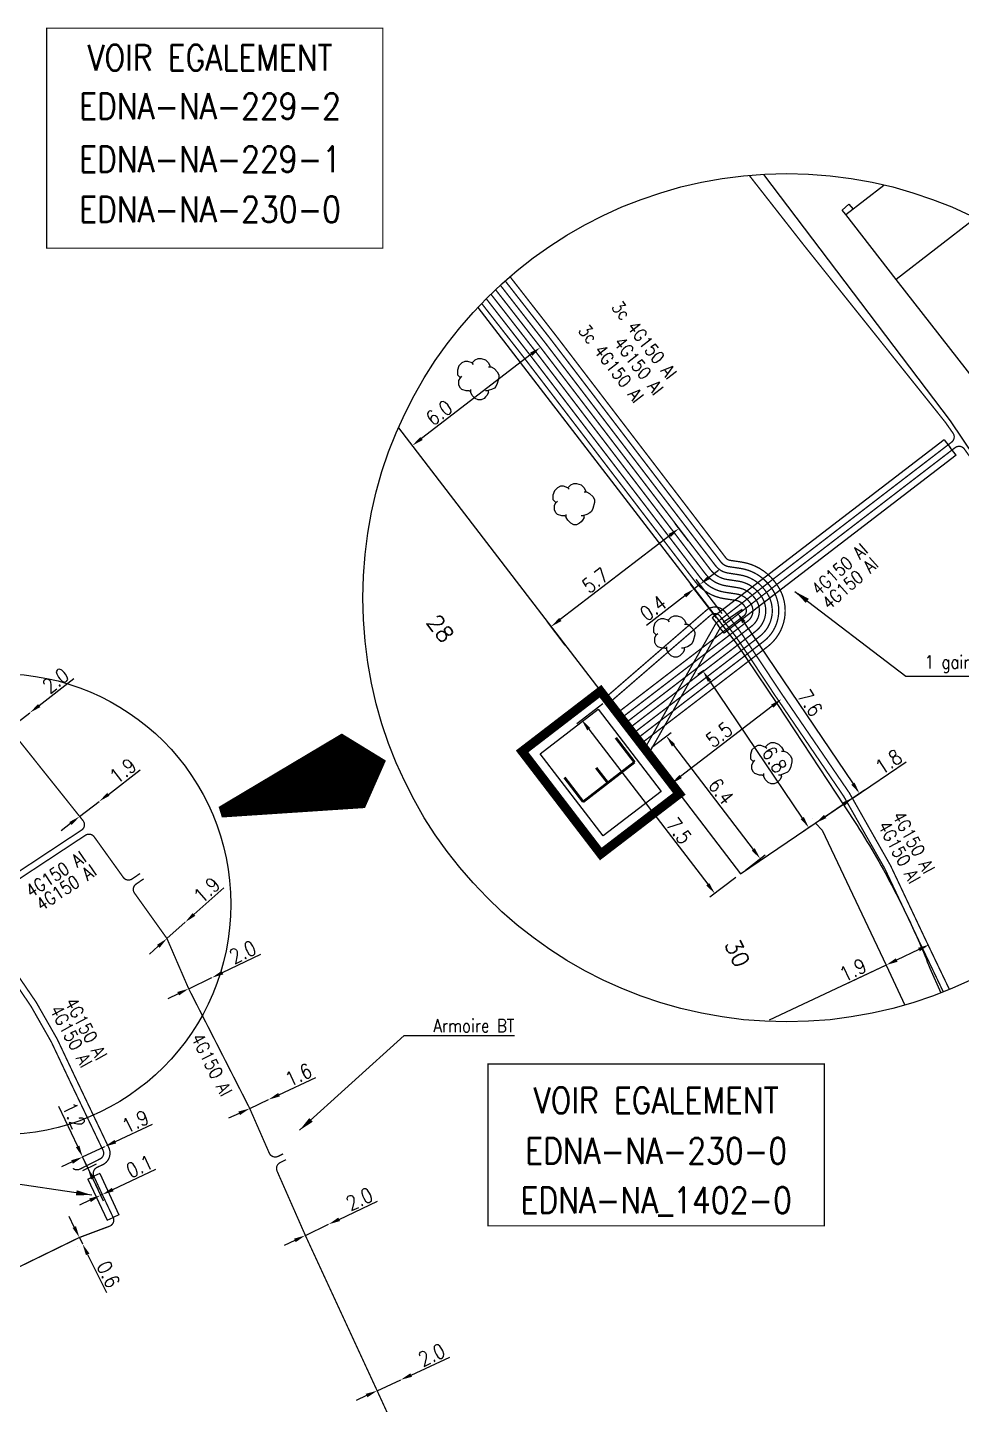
# Model space of a CAD drawing. Header units: millimetres. Extents: x 184994 to 186004, y 128000 to 129009.
# Drawn here: x 185757.9 to 185830.1, y 128345.1 to 128451.5 of the extents above; entities that cross this region are included whole.
import ezdxf
from ezdxf.enums import TextEntityAlignment as Align

# ---------------------------------------------------------------- set-up
doc = ezdxf.new("R2010")
doc.units = ezdxf.units.MM
doc.header["$PDMODE"] = 34
doc.linetypes.add('B_ST_Al', pattern=[2000, 1000, 1000])
doc.layers.get('0').update_dxf_attribs({"linetype": 'CONTINUOUS'})
doc.layers.get('Defpoints').update_dxf_attribs({"linetype": 'CONTINUOUS'})
for name, color, linetype in [('B_100', 3, 'CONTINUOUS'), ('B_110', 1, 'CONTINUOUS'), ('B_400', 7, 'CONTINUOUS'), ('B_900', 7, 'CONTINUOUS'), ('B_930', 7, 'CONTINUOUS')]:
    doc.layers.add(name, color=color, linetype=linetype)
doc.styles.get("Standard").update_dxf_attribs({"font": 'romans.shx', "width": 0.85})
doc.dimstyles.get("Standard").update_dxf_attribs({"dimtxt": 1.5, "dimasz": 1.2, "dimexe": 0.625, "dimexo": 0.625, "dimgap": 0.25, "dimtad": 1, "dimdec": 1, "dimzin": 0, "dimdsep": 46, "dimtxsty": 'Standard', "dimcen": -0.5, "dimadec": 0, "dimazin": 0, "dimtfac": 1, "dimtdec": 1, "dimtmove": 0, "dimatfit": 3, "dimfxl": 0, "dimtolj": 1, "dimtzin": 0, "dimarcsym": 0})

# ---------------------------------------------------------------- blocks, each defined once
blk = doc.blocks.new('*D633')
at = {"layer": 'B_110', "color": 0, "linetype": 'Continuous', "lineweight": -2, "transparency": 16777216}
for p, q in [((185764.71, 128365.46), (185767.58, 128366.8)), ((185762.18, 128364.27), (185763.9, 128365.08)), ((185761.37, 128363.89), (185760.55, 128363.5))]:
    blk.add_line(p, q, dxfattribs=at)
at = {"layer": 'B_110', "color": 0, "linetype": 'Continuous', "transparency": 16777216}
for points in [[(185764.65, 128365.59), (185764.78, 128365.32), (185763.9, 128365.08)], [(185761.3, 128364.02), (185761.43, 128363.75), (185762.18, 128364.27)]]:
    blk.add_solid(points, dxfattribs=at)
at = {"layer": 'Defpoints', "color": 0, "linetype": 'Continuous', "transparency": 16777216}
for p in [(185763.9, 128365.08), (185762.18, 128364.27), (185762.18, 128364.27)]:
    blk.add_point(p, dxfattribs=at)
at = {"layer": 'B_110', "color": 0, "linetype": 'Continuous', "transparency": 16777216, "insert": (185766.26, 128367.01), "char_height": 1.125, "attachment_point": 5, "rotation": 25.1467}
blk.add_mtext('\\A1;1.9', dxfattribs=at)
blk = doc.blocks.new('*D634')
at = {"layer": 'B_110', "color": 0, "linetype": 'Continuous', "lineweight": -2, "transparency": 16777216}
for p, q in [((185761.53, 128358.85), (185761.14, 128359.66)), ((185761.51, 128357.84), (185761.51, 128357.84)), ((185761.75, 128357.34), (185761.75, 128357.34)), ((185761.93, 128358.05), (185762.17, 128357.55)), ((185762.57, 128356.74), (185764.02, 128353.8))]:
    blk.add_line(p, q, dxfattribs=at)
at = {"layer": 'B_110', "color": 0, "linetype": 'Continuous', "transparency": 16777216}
for points in [[(185761.67, 128358.92), (185761.4, 128358.79), (185761.93, 128358.05)], [(185762.71, 128356.81), (185762.44, 128356.68), (185762.17, 128357.55)]]:
    blk.add_solid(points, dxfattribs=at)
at = {"layer": 'Defpoints', "color": 0, "linetype": 'Continuous', "transparency": 16777216}
for p in [(185761.93, 128358.05), (185762.17, 128357.55), (185762.17, 128357.55)]:
    blk.add_point(p, dxfattribs=at)
at = {"layer": 'B_110', "color": 0, "linetype": 'Continuous', "transparency": 16777216, "insert": (185764.17, 128355.2), "char_height": 1.125, "attachment_point": 5, "rotation": 296.1677}
blk.add_mtext('\\A1;0.6', dxfattribs=at)
blk = doc.blocks.new('*D638')
at = {"layer": 'B_110', "color": 0, "linetype": 'Continuous', "lineweight": -2, "transparency": 16777216}
for p, q in [((185762.38, 128363.84), (185763.77, 128360.89)), ((185764.52, 128361.76), (185767.85, 128363.32)), ((185763.57, 128361.31), (185763.7, 128361.37)), ((185762.75, 128360.93), (185761.94, 128360.55))]:
    blk.add_line(p, q, dxfattribs=at)
at = {"layer": 'B_110', "color": 0, "linetype": 'Continuous', "transparency": 16777216}
for points in [[(185762.69, 128361.06), (185762.82, 128360.79), (185763.57, 128361.31)], [(185764.45, 128361.89), (185764.58, 128361.62), (185763.7, 128361.37)]]:
    blk.add_solid(points, dxfattribs=at)
at = {"layer": 'Defpoints', "color": 0, "linetype": 'Continuous', "transparency": 16777216}
for p in [(185762.18, 128364.27), (185763.57, 128361.31), (185763.7, 128361.37)]:
    blk.add_point(p, dxfattribs=at)
at = {"layer": 'B_110', "color": 0, "linetype": 'Continuous', "transparency": 16777216, "insert": (185766.58, 128363.55), "char_height": 1.125, "attachment_point": 5, "rotation": 25.1214}
blk.add_mtext('\\A1;0.1', dxfattribs=at)
blk = doc.blocks.new('*D639')
at = {"layer": 'B_110', "color": 0, "linetype": 'Continuous', "lineweight": -2, "transparency": 16777216}
for p, q in [((185761.8, 128365.08), (185760.34, 128368.18)), ((185763.22, 128363.71), (185762.16, 128363.21)), ((185762.58, 128363.41), (185762.18, 128364.27)), ((185762.97, 128362.59), (185763.35, 128361.78))]:
    blk.add_line(p, q, dxfattribs=at)
at = {"layer": 'B_110', "color": 0, "linetype": 'Continuous', "transparency": 16777216}
for points in [[(185761.93, 128365.15), (185761.66, 128365.02), (185762.18, 128364.27)], [(185763.1, 128362.66), (185762.83, 128362.53), (185762.58, 128363.41)]]:
    blk.add_solid(points, dxfattribs=at)
at = {"layer": 'Defpoints', "color": 0, "linetype": 'Continuous', "transparency": 16777216}
for p in [(185762.18, 128364.27), (185762.18, 128364.27), (185763.65, 128363.91)]:
    blk.add_point(p, dxfattribs=at)
at = {"layer": 'B_110', "color": 0, "linetype": 'Continuous', "transparency": 16777216, "insert": (185761.5, 128367.48), "char_height": 1.125, "attachment_point": 5, "rotation": 295.1467}
blk.add_mtext('\\A1;1.2', dxfattribs=at)
blk = doc.blocks.new('*D697')
at = {"layer": 'B_110', "color": 0, "linetype": 'Continuous', "lineweight": -2, "transparency": 16777216}
for p, q in [((185758.82, 128399.15), (185761.5, 128401.23)), ((185756.53, 128397.37), (185758.11, 128398.6)), ((185755.82, 128396.82), (185755.11, 128396.27))]:
    blk.add_line(p, q, dxfattribs=at)
at = {"layer": 'B_110', "color": 0, "linetype": 'Continuous', "transparency": 16777216}
for points in [[(185758.73, 128399.27), (185758.91, 128399.03), (185758.11, 128398.6)], [(185755.73, 128396.94), (185755.91, 128396.7), (185756.53, 128397.37)]]:
    blk.add_solid(points, dxfattribs=at)
at = {"layer": 'Defpoints', "color": 0, "linetype": 'Continuous', "transparency": 16777216}
for p in [(185758.11, 128398.6), (185758.11, 128398.6), (185756.53, 128397.37)]:
    blk.add_point(p, dxfattribs=at)
at = {"layer": 'B_110', "color": 0, "linetype": 'Continuous', "transparency": 16777216, "insert": (185760.1, 128401.09), "char_height": 1.125, "attachment_point": 5, "rotation": 37.8575}
blk.add_mtext('\\A1;2.0', dxfattribs=at)
blk = doc.blocks.new('*D698')
at = {"layer": 'B_110', "color": 0, "linetype": 'Continuous', "lineweight": -2, "transparency": 16777216}
for p, q in [((185764.17, 128392.29), (185766.62, 128394.19)), ((185761.95, 128390.58), (185763.46, 128391.74)), ((185761.24, 128390.03), (185760.53, 128389.48))]:
    blk.add_line(p, q, dxfattribs=at)
at = {"layer": 'B_110', "color": 0, "linetype": 'Continuous', "transparency": 16777216}
for points in [[(185764.08, 128392.41), (185764.26, 128392.18), (185763.46, 128391.74)], [(185761.15, 128390.15), (185761.33, 128389.92), (185761.95, 128390.58)]]:
    blk.add_solid(points, dxfattribs=at)
at = {"layer": 'Defpoints', "color": 0, "linetype": 'Continuous', "transparency": 16777216}
for p in [(185763.46, 128391.74), (185763.46, 128391.74), (185761.95, 128390.58)]:
    blk.add_point(p, dxfattribs=at)
at = {"layer": 'B_110', "color": 0, "linetype": 'Continuous', "transparency": 16777216, "insert": (185765.3, 128394.11), "char_height": 1.125, "attachment_point": 5, "rotation": 37.6409}
blk.add_mtext('\\A1;1.9', dxfattribs=at)
blk = doc.blocks.new('*D699')
at = {"layer": 'B_100', "color": 0, "linetype": 'Continuous', "lineweight": -2, "transparency": 16777216}
for p, q in [((185770.79, 128383.01), (185773.09, 128385.07)), ((185768.7, 128381.15), (185770.11, 128382.41)), ((185768.03, 128380.55), (185767.35, 128379.95))]:
    blk.add_line(p, q, dxfattribs=at)
at = {"layer": 'B_100', "color": 0, "linetype": 'Continuous', "transparency": 16777216}
for points in [[(185770.69, 128383.12), (185770.89, 128382.9), (185770.11, 128382.41)], [(185767.93, 128380.66), (185768.13, 128380.43), (185768.7, 128381.15)]]:
    blk.add_solid(points, dxfattribs=at)
at = {"layer": 'Defpoints', "color": 0, "linetype": 'Continuous', "transparency": 16777216}
for p in [(185770.11, 128382.41), (185770.11, 128382.41), (185768.7, 128381.15)]:
    blk.add_point(p, dxfattribs=at)
at = {"layer": 'B_100', "color": 0, "linetype": 'Continuous', "transparency": 16777216, "insert": (185771.78, 128384.9), "char_height": 1.125, "attachment_point": 5, "rotation": 41.7746}
blk.add_mtext('\\A1;1.9', dxfattribs=at)
blk = doc.blocks.new('*D700')
at = {"layer": 'B_100', "color": 0, "linetype": 'Continuous', "lineweight": -2, "transparency": 16777216}
for p, q in [((185773, 128378.52), (185775.95, 128379.93)), ((185770.38, 128377.27), (185772.18, 128378.13)), ((185769.57, 128376.88), (185768.76, 128376.49))]:
    blk.add_line(p, q, dxfattribs=at)
at = {"layer": 'B_100', "color": 0, "linetype": 'Continuous', "transparency": 16777216}
for points in [[(185772.93, 128378.65), (185773.06, 128378.38), (185772.18, 128378.13)], [(185769.5, 128377.02), (185769.63, 128376.75), (185770.38, 128377.27)]]:
    blk.add_solid(points, dxfattribs=at)
at = {"layer": 'Defpoints', "color": 0, "linetype": 'Continuous', "transparency": 16777216}
for p in [(185770.38, 128377.27), (185772.18, 128378.13), (185772.18, 128378.13)]:
    blk.add_point(p, dxfattribs=at)
at = {"layer": 'B_100', "color": 0, "linetype": 'Continuous', "transparency": 16777216, "insert": (185774.56, 128380.1), "char_height": 1.125, "attachment_point": 5, "rotation": 25.5285}
blk.add_mtext('\\A1;2.0', dxfattribs=at)
blk = doc.blocks.new('*D701')
at = {"layer": 'B_100', "color": 0, "linetype": 'Continuous', "lineweight": -2, "transparency": 16777216}
for p, q in [((185777.36, 128369.08), (185780.21, 128370.42)), ((185775.1, 128368.02), (185776.55, 128368.7)), ((185774.28, 128367.64), (185773.47, 128367.26))]:
    blk.add_line(p, q, dxfattribs=at)
at = {"layer": 'B_100', "color": 0, "linetype": 'Continuous', "transparency": 16777216}
for points in [[(185777.3, 128369.22), (185777.43, 128368.95), (185776.55, 128368.7)], [(185774.22, 128367.78), (185774.35, 128367.51), (185775.1, 128368.02)]]:
    blk.add_solid(points, dxfattribs=at)
at = {"layer": 'Defpoints', "color": 0, "linetype": 'Continuous', "transparency": 16777216}
for p in [(185775.1, 128368.02), (185776.55, 128368.7), (185776.55, 128368.7)]:
    blk.add_point(p, dxfattribs=at)
at = {"layer": 'B_100', "color": 0, "linetype": 'Continuous', "transparency": 16777216, "insert": (185778.87, 128370.62), "char_height": 1.125, "attachment_point": 5, "rotation": 25.0805}
blk.add_mtext('\\A1;1.6', dxfattribs=at)
blk = doc.blocks.new('*D702')
at = {"layer": 'B_100', "color": 0, "linetype": 'Continuous', "lineweight": -2, "transparency": 16777216}
for p, q in [((185782.02, 128359.45), (185784.98, 128360.86)), ((185779.4, 128358.21), (185781.2, 128359.07)), ((185778.58, 128357.83), (185777.77, 128357.44))]:
    blk.add_line(p, q, dxfattribs=at)
at = {"layer": 'B_100', "color": 0, "linetype": 'Continuous', "transparency": 16777216}
for points in [[(185781.95, 128359.59), (185782.08, 128359.32), (185781.2, 128359.07)], [(185778.52, 128357.96), (185778.65, 128357.69), (185779.4, 128358.21)]]:
    blk.add_solid(points, dxfattribs=at)
at = {"layer": 'Defpoints', "color": 0, "linetype": 'Continuous', "transparency": 16777216}
for p in [(185779.4, 128358.21), (185781.2, 128359.07), (185781.2, 128359.07)]:
    blk.add_point(p, dxfattribs=at)
at = {"layer": 'B_100', "color": 0, "linetype": 'Continuous', "transparency": 16777216, "insert": (185783.58, 128361.02), "char_height": 1.125, "attachment_point": 5, "rotation": 25.3342}
blk.add_mtext('\\A1;2.0', dxfattribs=at)
blk = doc.blocks.new('*D703')
at = {"layer": 'B_100', "color": 0, "linetype": 'Continuous', "lineweight": -2, "transparency": 16777216}
for p, q in [((185787.59, 128347.42), (185790.56, 128348.8)), ((185784.95, 128346.21), (185786.77, 128347.05)), ((185784.14, 128345.83), (185783.32, 128345.45))]:
    blk.add_line(p, q, dxfattribs=at)
at = {"layer": 'B_100', "color": 0, "linetype": 'Continuous', "transparency": 16777216}
for points in [[(185787.52, 128347.56), (185787.65, 128347.29), (185786.77, 128347.05)], [(185784.07, 128345.97), (185784.2, 128345.7), (185784.95, 128346.21)]]:
    blk.add_solid(points, dxfattribs=at)
at = {"layer": 'Defpoints', "color": 0, "linetype": 'Continuous', "transparency": 16777216}
for p in [(185786.77, 128347.05), (185786.77, 128347.05), (185784.95, 128346.21)]:
    blk.add_point(p, dxfattribs=at)
at = {"layer": 'B_100', "color": 0, "linetype": 'Continuous', "transparency": 16777216, "insert": (185789.17, 128348.98), "char_height": 1.125, "attachment_point": 5, "rotation": 24.7724}
blk.add_mtext('\\A1;2.0', dxfattribs=at)
blk = doc.blocks.new('T300')
for p, q in [((-0.686, 0.629), (-0.8, 0.514)), ((-0.571, 0.686), (-0.686, 0.629)), ((-0.457, 0.686), (-0.571, 0.686)), ((-0.286, 0.629), (-0.457, 0.686)), ((-0.286, 0.629), (-0.171, 0.743)), ((-0.229, 0.571), (-0.286, 0.629)), ((-0.171, 0.743), (-0.057, 0.8)), ((-0.057, 0.8), (0.057, 0.8)), ((0.057, 0.8), (0.229, 0.743)), ((0.229, 0.743), (0.343, 0.629)), ((0.343, 0.629), (0.4, 0.514)), ((-0.8, 0.514), (-0.857, 0.343)), ((-0.857, 0.343), (-0.857, 0.171)), ((-0.857, 0.171), (-0.743, 0.057)), ((-0.8, -0.057), (-0.743, 0.057)), ((-0.743, 0.057), (-0.686, 0.114)), ((0.457, 0.457), (0.343, 0.457)), ((0.4, 0.514), (0.4, 0.457)), ((0.571, 0.4), (0.457, 0.457)), ((0.571, 0.4), (0.686, 0.286)), ((0.686, 0.286), (0.743, 0.171)), ((0.743, 0.057), (0.686, -0.171)), ((0.743, 0.171), (0.743, 0.057)), ((-0.8, -0.171), (-0.8, -0.057)), ((-0.8, -0.229), (-0.8, -0.171)), ((-0.743, -0.343), (-0.8, -0.229)), ((-0.686, -0.4), (-0.743, -0.343)), ((-0.514, -0.457), (-0.686, -0.4)), ((-0.4, -0.457), (-0.514, -0.457)), ((-0.4, -0.457), (-0.343, -0.457)), ((-0.343, -0.457), (-0.343, -0.4)), ((-0.343, -0.514), (-0.343, -0.457)), ((-0.286, -0.629), (-0.343, -0.514)), ((0.286, -0.457), (0.229, -0.457)), ((0.457, -0.4), (0.286, -0.457)), ((0.343, -0.514), (0.286, -0.629)), ((0.343, -0.514), (0.343, -0.457)), ((0.571, -0.343), (0.457, -0.4)), ((0.629, -0.286), (0.571, -0.343)), ((0.686, -0.171), (0.629, -0.286)), ((-0.171, -0.743), (-0.286, -0.629)), ((-0.057, -0.8), (-0.171, -0.743)), ((0.057, -0.8), (-0.057, -0.8)), ((0.171, -0.743), (0.057, -0.8)), ((0.229, -0.686), (0.171, -0.743)), ((0.286, -0.629), (0.229, -0.686))]:
    blk.add_line(p, q)
blk = doc.blocks.new('*D713')
at = {"layer": 'B_900', "color": 0, "linetype": 'Continuous', "lineweight": -2, "transparency": 16777216}
for p, q in [((185821.74, 128392.03), (185825.84, 128394.8)), ((185821.48, 128392.42), (185821.48, 128392.42)), ((185819.58, 128390.57), (185820.99, 128391.52)), ((185818.58, 128390.46), (185818.58, 128390.46))]:
    blk.add_line(p, q, dxfattribs=at)
at = {"layer": 'B_900', "color": 0, "linetype": 'Continuous', "transparency": 16777216}
for points in [[(185820.91, 128391.65), (185821.08, 128391.4), (185821.74, 128392.03)], [(185819.5, 128390.7), (185819.67, 128390.45), (185818.84, 128390.07)]]:
    blk.add_solid(points, dxfattribs=at)
at = {"layer": 'Defpoints', "color": 0, "linetype": 'Continuous', "transparency": 16777216}
for p in [(185821.74, 128392.03), (185818.84, 128390.07), (185818.84, 128390.07)]:
    blk.add_point(p, dxfattribs=at)
at = {"layer": 'B_900', "color": 0, "linetype": 'Continuous', "transparency": 16777216, "insert": (185824.49, 128394.8), "char_height": 1.125, "attachment_point": 5, "rotation": 34.0638}
blk.add_mtext('\\A1;1.8', dxfattribs=at)
blk = doc.blocks.new('*D714')
at = {"layer": 'B_900', "color": 0, "linetype": 'Continuous', "lineweight": -2, "transparency": 16777216}
for p, q in [((185810.61, 128409.06), (185811.33, 128409.6)), ((185811.19, 128405.92), (185809.18, 128408.54)), ((185809.9, 128408.51), (185809.46, 128408.17)), ((185811.63, 128406.26), (185809.61, 128408.88)), ((185808.75, 128407.62), (185805.77, 128405.33))]:
    blk.add_line(p, q, dxfattribs=at)
at = {"layer": 'B_900', "color": 0, "linetype": 'Continuous', "transparency": 16777216}
for points in [[(185810.52, 128409.17), (185810.7, 128408.94), (185809.9, 128408.51)], [(185808.66, 128407.74), (185808.84, 128407.5), (185809.46, 128408.17)]]:
    blk.add_solid(points, dxfattribs=at)
at = {"layer": 'Defpoints', "color": 0, "linetype": 'Continuous', "transparency": 16777216}
for p in [(185809.46, 128408.17), (185811.48, 128405.55), (185811.92, 128405.89)]:
    blk.add_point(p, dxfattribs=at)
at = {"layer": 'B_900', "color": 0, "linetype": 'Continuous', "transparency": 16777216, "insert": (185806.28, 128406.67), "char_height": 1.125, "attachment_point": 5, "rotation": 37.5672}
blk.add_mtext('\\A1;0.4', dxfattribs=at)
blk = doc.blocks.new('*D715')
at = {"layer": 'B_900', "color": 0, "linetype": 'Continuous', "lineweight": -2, "transparency": 16777216}
for p, q in [((185826.83, 128380.3), (185825.11, 128379.49)), ((185824.3, 128379.1), (185821.07, 128377.58))]:
    blk.add_line(p, q, dxfattribs=at)
at = {"layer": 'B_900', "color": 0, "linetype": 'Continuous', "transparency": 16777216}
for points in [[(185826.77, 128380.43), (185826.9, 128380.16), (185827.64, 128380.68)], [(185825.05, 128379.62), (185825.18, 128379.35), (185824.3, 128379.1)]]:
    blk.add_solid(points, dxfattribs=at)
at = {"layer": 'Defpoints', "color": 0, "linetype": 'Continuous', "transparency": 16777216}
for p in [(185827.64, 128380.68), (185824.3, 128379.1), (185824.3, 128379.1)]:
    blk.add_point(p, dxfattribs=at)
at = {"layer": 'B_900', "color": 0, "linetype": 'Continuous', "transparency": 16777216, "insert": (185821.74, 128378.72), "char_height": 1.125, "attachment_point": 5, "rotation": 25.2721}
blk.add_mtext('\\A1;1.9', dxfattribs=at)
blk = doc.blocks.new('*D716')
at = {"layer": 'B_900', "color": 0, "linetype": 'Continuous', "lineweight": -2, "transparency": 16777216}
for p, q in [((185815.93, 128400.02), (185815.92, 128400.02)), ((185815.49, 128399.1), (185808.41, 128393.67))]:
    blk.add_line(p, q, dxfattribs=at)
at = {"layer": 'B_900', "color": 0, "linetype": 'Continuous', "transparency": 16777216}
for points in [[(185815.4, 128399.22), (185815.59, 128398.98), (185816.21, 128399.65)], [(185808.32, 128393.79), (185808.51, 128393.55), (185807.7, 128393.12)]]:
    blk.add_solid(points, dxfattribs=at)
at = {"layer": 'Defpoints', "color": 0, "linetype": 'Continuous', "transparency": 16777216}
for p in [(185816.21, 128399.64), (185807.7, 128393.12), (185807.7, 128393.12)]:
    blk.add_point(p, dxfattribs=at)
at = {"layer": 'B_900', "color": 0, "linetype": 'Continuous', "transparency": 16777216, "insert": (185811.39, 128396.9), "char_height": 1.125, "attachment_point": 5, "rotation": 37.4875}
blk.add_mtext('\\A1;5.5', dxfattribs=at)
blk = doc.blocks.new('*D717')
at = {"layer": 'B_900', "color": 0, "linetype": 'Continuous', "lineweight": -2, "transparency": 16777216}
for p, q in [((185809.03, 128411.88), (185808, 128413.21)), ((185807.57, 128412.29), (185799.11, 128405.8)), ((185799.49, 128403.82), (185798.11, 128405.63))]:
    blk.add_line(p, q, dxfattribs=at)
at = {"layer": 'B_900', "color": 0, "linetype": 'Continuous', "transparency": 16777216}
for points in [[(185807.48, 128412.41), (185807.66, 128412.17), (185808.29, 128412.84)], [(185799.02, 128405.92), (185799.2, 128405.68), (185798.4, 128405.25)]]:
    blk.add_solid(points, dxfattribs=at)
at = {"layer": 'Defpoints', "color": 0, "linetype": 'Continuous', "transparency": 16777216}
for p in [(185809.31, 128411.51), (185798.4, 128405.25), (185799.78, 128403.45)]:
    blk.add_point(p, dxfattribs=at)
at = {"layer": 'B_900', "color": 0, "linetype": 'Continuous', "transparency": 16777216, "insert": (185801.81, 128408.82), "char_height": 1.125, "attachment_point": 5, "rotation": 37.4875}
blk.add_mtext('\\A1;5.7', dxfattribs=at)
blk = doc.blocks.new('*D718')
at = {"layer": 'B_900', "color": 0, "linetype": 'Continuous', "lineweight": -2, "transparency": 16777216}
for p, q in [((185810.22, 128401.86), (185809.75, 128401.55)), ((185810.65, 128401.06), (185817.81, 128390.46)), ((185818.45, 128389.8), (185817.93, 128389.45))]:
    blk.add_line(p, q, dxfattribs=at)
at = {"layer": 'B_900', "color": 0, "linetype": 'Continuous', "transparency": 16777216}
for points in [[(185810.77, 128401.15), (185810.52, 128400.98), (185810.14, 128401.81)], [(185817.94, 128390.54), (185817.69, 128390.38), (185818.32, 128389.72)]]:
    blk.add_solid(points, dxfattribs=at)
at = {"layer": 'Defpoints', "color": 0, "linetype": 'Continuous', "transparency": 16777216}
for p in [(185810.61, 128402.13), (185818.84, 128390.07), (185818.32, 128389.72)]:
    blk.add_point(p, dxfattribs=at)
at = {"layer": 'B_900', "color": 0, "linetype": 'Continuous', "transparency": 16777216, "insert": (185815.67, 128394.97), "char_height": 1.125, "attachment_point": 5, "rotation": 304.0638}
blk.add_mtext('\\A1;6.8', dxfattribs=at)
blk = doc.blocks.new('*D719')
at = {"layer": 'B_900', "color": 0, "linetype": 'Continuous', "lineweight": -2, "transparency": 16777216}
blk.add_line((185796.86, 128426.29), (185788.38, 128419.79), dxfattribs=at)
at = {"layer": 'B_900', "color": 0, "linetype": 'Continuous', "transparency": 16777216}
for points in [[(185796.77, 128426.41), (185796.95, 128426.17), (185797.58, 128426.83)], [(185788.29, 128419.9), (185788.48, 128419.67), (185787.67, 128419.24)]]:
    blk.add_solid(points, dxfattribs=at)
at = {"layer": 'Defpoints', "color": 0, "linetype": 'Continuous', "transparency": 16777216}
for p in [(185797.58, 128426.83), (185787.67, 128419.24), (185787.67, 128419.24)]:
    blk.add_point(p, dxfattribs=at)
at = {"layer": 'B_900', "color": 0, "linetype": 'Continuous', "transparency": 16777216, "insert": (185789.74, 128421.77), "char_height": 1.125, "attachment_point": 5, "rotation": 37.4875}
blk.add_mtext('\\A1;6.0', dxfattribs=at)
blk = doc.blocks.new('*D720')
at = {"layer": 'B_900', "color": 0, "linetype": 'Continuous', "lineweight": -2, "transparency": 16777216}
for p, q in [((185811.7, 128405.6), (185813.18, 128406.6)), ((185813.3, 128405.6), (185821.74, 128393.11)), ((185819.23, 128390.33), (185822.63, 128392.63))]:
    blk.add_line(p, q, dxfattribs=at)
at = {"layer": 'B_900', "color": 0, "linetype": 'Continuous', "transparency": 16777216}
for points in [[(185813.42, 128405.68), (185813.17, 128405.51), (185812.79, 128406.34)], [(185821.86, 128393.2), (185821.61, 128393.03), (185822.24, 128392.37)]]:
    blk.add_solid(points, dxfattribs=at)
at = {"layer": 'Defpoints', "color": 0, "linetype": 'Continuous', "transparency": 16777216}
for p in [(185811.31, 128405.34), (185822.24, 128392.37), (185818.84, 128390.07)]:
    blk.add_point(p, dxfattribs=at)
at = {"layer": 'B_900', "color": 0, "linetype": 'Continuous', "transparency": 16777216, "insert": (185818.43, 128399.35), "char_height": 1.125, "attachment_point": 5, "rotation": 304.0638}
blk.add_mtext('\\A1;7.6', dxfattribs=at)
blk = doc.blocks.new('*D744')
at = {"layer": 'B_900', "color": 0, "linetype": 'Continuous', "lineweight": -2, "transparency": 16777216}
for p, q in [((185802.39, 128399.28), (185800.39, 128397.75)), ((185801.31, 128397.33), (185810.51, 128385.34)), ((185812.68, 128385.87), (185810.68, 128384.34))]:
    blk.add_line(p, q, dxfattribs=at)
at = {"layer": 'B_900', "color": 0, "linetype": 'Continuous', "transparency": 16777216}
for points in [[(185801.43, 128397.42), (185801.19, 128397.23), (185800.77, 128398.04)], [(185810.63, 128385.43), (185810.39, 128385.25), (185811.06, 128384.62)]]:
    blk.add_solid(points, dxfattribs=at)
at = {"layer": 'Defpoints', "color": 0, "linetype": 'Continuous', "transparency": 16777216}
for p in [(185802.76, 128399.57), (185813.05, 128386.15), (185811.06, 128384.62)]:
    blk.add_point(p, dxfattribs=at)
at = {"layer": 'B_900', "color": 0, "linetype": 'Continuous', "transparency": 16777216, "insert": (185808.29, 128389.46), "char_height": 1.125, "attachment_point": 5, "rotation": 307.4876}
blk.add_mtext('\\A1;7.5', dxfattribs=at)
blk = doc.blocks.new('*D745')
at = {"layer": 'B_900', "color": 0, "linetype": 'Continuous', "lineweight": -2, "transparency": 16777216}
for p, q in [((185806.16, 128395.91), (185807.68, 128397.08)), ((185807.86, 128396.08), (185814.02, 128388.03)), ((185813.42, 128386.44), (185814.94, 128387.61))]:
    blk.add_line(p, q, dxfattribs=at)
at = {"layer": 'B_900', "color": 0, "linetype": 'Continuous', "transparency": 16777216}
for points in [[(185807.98, 128396.17), (185807.74, 128395.99), (185807.31, 128396.79)], [(185814.14, 128388.13), (185813.91, 128387.94), (185814.57, 128387.32)]]:
    blk.add_solid(points, dxfattribs=at)
at = {"layer": 'Defpoints', "color": 0, "linetype": 'Continuous', "transparency": 16777216}
for p in [(185805.78, 128395.62), (185814.57, 128387.32), (185813.05, 128386.15)]:
    blk.add_point(p, dxfattribs=at)
at = {"layer": 'B_900', "color": 0, "linetype": 'Continuous', "transparency": 16777216, "insert": (185811.54, 128392.51), "char_height": 1.125, "attachment_point": 5, "rotation": 307.4875}
blk.add_mtext('\\A1;6.4', dxfattribs=at)

msp = doc.modelspace()

# ---------------------------------------------------------------- linework, layer by layer
at = {"layer": 'B_100', "linetype": 'B_ST_Al', "const_width": 0.1, "flags": 128}
for points in [[(185751.37, 128376.62), (185753.07, 128382.83, -0.182042), (185753.28, 128383.12), (185762.4, 128389.13, -0.403936), (185763.08, 128389), (185765.32, 128385.88, 0.406073), (185766, 128385.75), (185766.62, 128386.17)], [(185766.9, 128385.76), (185766.32, 128385.36, 0.422402), (185766.19, 128384.66), (185768.7, 128381.15), (185770.38, 128377.27), (185775.1, 128368.02), (185776.61, 128364.57, 0.424974), (185777.29, 128364.32), (185777.68, 128364.51)], [(185761.43, 128363.39), (185761.43, 128363.39, 0.290807), (185761.96, 128363.33), (185763.53, 128364.12, 0.409065), (185763.76, 128364.78), (185761.12, 128370.29), (185759.77, 128373.14), (185758.18, 128375.93), (185755.53, 128379.83), (185754.57, 128381.28), (185754, 128382.13), (185752.94, 128383.5, 0.413826), (185752.24, 128383.59), (185748.33, 128380.59)], [(185777.9, 128364.06), (185777.46, 128363.84, 0.403534), (185777.21, 128363.19), (185779.4, 128358.21), (185784.95, 128346.21), (185787.68, 128340.28), (185795.72, 128323.41), (185797.58, 128322.16, 0.170936), (185797.91, 128322.08), (185800.95, 128322.34), (185803.32, 128323.68, 0.40505), (185803.52, 128324.35, 0.40505)]]:
    msp.add_lwpolyline(points, format="xyb", dxfattribs=at)
at = {"layer": 'B_110', "linetype": 'B_ST_Al', "const_width": 0.1, "flags": 128}
for points in [[(185751.07, 128377.02), (185752.72, 128383.04, -0.181718), (185753.14, 128383.61), (185762.1, 128389.53, 0.440533), (185762.21, 128390.26), (185756.53, 128397.37), (185748.21, 128408), (185743.39, 128414.21), (185743.39, 128414.21), (185743.36, 128414.25, -0.413949), (185743.44, 128414.95), (185744.07, 128415.44)], [(185746.35, 128348.54), (185746.35, 128348.54, -0.414214), (185746.09, 128349.2), (185746.5, 128350.22, -0.168326), (185746.72, 128350.46), (185750.37, 128352.41), (185761.93, 128358.05), (185764.26, 128358.92, 0.437754), (185764.54, 128359.6), (185763.7, 128361.37), (185763.05, 128362.78, -0.382789), (185763.26, 128363.45), (185763.75, 128363.68, 0.407049), (185764.2, 128365), (185761.57, 128370.51), (185760.22, 128373.37), (185758.6, 128376.21), (185755.94, 128380.11), (185754.98, 128381.56), (185754.4, 128382.42), (185753.34, 128383.8, 0.413829), (185751.94, 128383.99), (185748.02, 128380.99)]]:
    msp.add_lwpolyline(points, format="xyb", dxfattribs=at)
at = {"layer": 'B_400', "color": 7, "linetype": 'CONTINUOUS'}
for p, q in [((185762.59, 128362.56), (185763.05, 128362.78)), ((185762.59, 128362.56), (185764.08, 128359.39)), ((185763.5, 128362.99), (185763.05, 128362.78)), ((185763.5, 128362.99), (185764.99, 128359.81)), ((185764.08, 128359.39), (185764.54, 128359.6)), ((185764.99, 128359.81), (185764.54, 128359.6))]:
    msp.add_line(p, q, dxfattribs=at)
at = {"layer": 'B_900', "color": 252}
for p, q in [((185831.2, 128436.82), (185825.08, 128432.06)), ((185824.3, 128379.1), (185815.26, 128374.83))]:
    msp.add_line(p, q, dxfattribs=at)
at = {"layer": 'B_900', "color": 7, "linetype": 'CONTINUOUS'}
for p, q in [((185828.79, 128419.69), (185810.86, 128405.94)), ((185828.79, 128419.69), (185829.25, 128419.1)), ((185829.71, 128418.5), (185829.25, 128419.1)), ((185829.71, 128418.5), (185811.77, 128404.75)), ((185810.86, 128405.94), (185810.86, 128405.94)), ((185810.86, 128405.94), (185811.31, 128405.34)), ((185811.77, 128404.75), (185811.31, 128405.34)), ((185811.77, 128404.75), (185811.77, 128404.75))]:
    msp.add_line(p, q, dxfattribs=at)
at = {"layer": 'B_900', "color": 1, "linetype": 'B_ST_Al', "const_width": 0.1, "flags": 128}
for points in [[(185813.72, 128440.11), (185818.02, 128434.62), (185828.87, 128421.05), (185828.87, 128421.05), (185829.47, 128420.2, -0.404261), (185829.37, 128419.51), (185829.1, 128419.3), (185811.32, 128405.66, 0.100123), (185811.06, 128405.36), (185805.63, 128395.82)], [(185794.48, 128431.62), (185797.97, 128427.14), (185808.68, 128413.14), (185811.11, 128409.96, 0.195159), (185812.08, 128409.39), (185812.96, 128409.25, -0.193874), (185814.89, 128408.12), (185814.98, 128408, -0.414606), (185814.52, 128404.49), (185804.74, 128396.99)], [(185794.85, 128431.96), (185798.37, 128427.45), (185809.08, 128413.45), (185811.51, 128410.26, 0.195159), (185812.15, 128409.88), (185813.03, 128409.75, -0.193874), (185815.29, 128408.42), (185815.38, 128408.31, -0.414606), (185814.82, 128404.1), (185805.04, 128396.59)], [(185795.22, 128432.29), (185798.76, 128427.75), (185809.48, 128413.75), (185811.9, 128410.57, 0.195159), (185812.23, 128410.37), (185813.11, 128410.24, -0.193874), (185815.68, 128408.73), (185815.77, 128408.61, -0.414606), (185815.13, 128403.7), (185805.34, 128396.2)], [(185803.82, 128398.18), (185813.61, 128405.68, 0.414606), (185813.79, 128407.09), (185813.7, 128407.2, 0.193874), (185812.74, 128407.77), (185811.86, 128407.9, -0.195159), (185809.92, 128409.05), (185807.49, 128412.23), (185796.78, 128426.22), (185793.39, 128430.58)], [(185793.75, 128430.93), (185797.18, 128426.53), (185807.89, 128412.54), (185810.31, 128409.35, 0.195159), (185811.93, 128408.4), (185812.81, 128408.26, -0.193874), (185814.1, 128407.51), (185814.19, 128407.39, -0.414606), (185813.91, 128405.29), (185804.13, 128397.78)], [(185793.03, 128430.22), (185796.39, 128425.92), (185807.09, 128411.93), (185809.52, 128408.75, 0.195159), (185811.78, 128407.41), (185812.66, 128407.28, -0.193874), (185813.31, 128406.9), (185813.39, 128406.78, -0.414606), (185813.3, 128406.08), (185803.52, 128398.58)], [(185829.19, 128377.22), (185827.34, 128381.08), (185824.64, 128386.79), (185821.45, 128392.41), (185816.12, 128400.21), (185814.2, 128403.11), (185813.05, 128404.82), (185811.86, 128406.37, 0.431092), (185810.41, 128406.52), (185802.61, 128399.77)]]:
    msp.add_lwpolyline(points, format="xyb", dxfattribs=at)
at = {"layer": 'B_900', "color": 252, "flags": 128}
for points in [[(185841.7, 128403.54, 0.003466), (185839.96, 128406.01, 0.003466), (185838.19, 128408.45, 0.003087), (185836.58, 128410.6, 0.003087), (185834.95, 128412.74), (185829.28, 128421.14), (185814.84, 128440.19)], [(185821.06, 128391.4, -0.010959), (185822.63, 128388.96, -0.010959), (185824.09, 128386.46, -0.015895), (185826.01, 128382.72, -0.015895), (185827.68, 128378.87), (185828.53, 128376.95)]]:
    msp.add_lwpolyline(points, format="xyb", dxfattribs=at)
for points in [[(185849.37, 128408.44), (185845.18, 128404.7), (185838.35, 128414.86), (185831.87, 128423.37), (185825.08, 128432.06), (185821.18, 128437.08), (185824.13, 128439.37)], [(185821.18, 128437.08), (185820.89, 128437.42), (185821.43, 128437.88), (185821.74, 128437.51)], [(185792.74, 128429.91), (185812.7, 128403.97), (185815.9, 128399.23), (185821.06, 128391.4)], [(185786.61, 128420.62), (185808.11, 128392.59), (185813.05, 128386.15), (185819.54, 128390.54)], [(185818.86, 128390.04), (185819.35, 128389.52), (185824.3, 128379.1), (185825.75, 128376.01)]]:
    msp.add_lwpolyline(points, dxfattribs=at)
at = {"layer": 'B_900', "color": 3, "linetype": 'B_ST_Al', "const_width": 0.1, "flags": 128}
for points in [[(185794.11, 128431.28), (185797.58, 128426.83), (185808.29, 128412.84), (185810.71, 128409.66, 0.195159), (185812.01, 128408.89), (185812.88, 128408.76, -0.193874), (185814.49, 128407.81), (185814.58, 128407.7, -0.414606), (185814.21, 128404.89), (185810.61, 128402.13), (185804.43, 128397.39)], [(185805.94, 128395.42), (185811.42, 128405.06, -0.100122), (185811.55, 128405.21), (185829.4, 128418.9), (185829.64, 128419.08, -0.424237), (185830.35, 128418.97), (185836.02, 128411.04, 0.406073), (185836.7, 128410.91), (185838.34, 128412.01)], [(185828.72, 128377.03), (185826.89, 128380.86), (185824.2, 128386.55), (185821.02, 128392.14), (185815.71, 128399.93), (185813.79, 128402.83), (185812.64, 128404.53), (185811.46, 128406.06, 0.431091), (185810.74, 128406.14), (185802.91, 128399.37)]]:
    msp.add_lwpolyline(points, format="xyb", dxfattribs=at)
at = {"layer": 'B_900', "color": 0, "linetype": 'Continuous', "const_width": 0.7, "flags": 128}
msp.add_lwpolyline([(185796.16, 128395.61), (185802.22, 128400.26), (185808.31, 128392.33), (185802.24, 128387.68)], close=True, dxfattribs=at)
at = {"layer": 'B_900', "color": 254, "linetype": 'Continuous'}
msp.add_lwpolyline([(185772.82, 128390.91, 0.857, 5.14, 0), (185781.34, 128393.56, 10.28, 0, 0), (185785.63, 128394.9, 10.28, 0, 0)], format="xyseb", dxfattribs=at)
at = {"layer": 'B_900', "color": 0, "linetype": 'Continuous'}
msp.add_lwpolyline([(185802.43, 128389.08), (185797.56, 128395.43), (185802.04, 128398.86), (185806.91, 128392.52)], close=True, dxfattribs=at)
at = {"layer": 'B_900'}
for centre, radius in [((185816.62, 128407.48), 32.77), ((185755.83, 128383.8), 17.81)]:
    msp.add_circle(centre, radius, dxfattribs=at)
at = {"layer": 'B_930', "const_width": 0.1}
for points in [[(185759.39, 128451.49), (185785.39, 128451.49), (185785.39, 128434.49), (185759.39, 128434.49)], [(185793.52, 128371.45), (185819.52, 128371.45), (185819.52, 128358.95), (185793.52, 128358.95)]]:
    msp.add_lwpolyline(points, close=True, dxfattribs=at)

# ---------------------------------------------------------------- block references
at = {"layer": 'B_900', "color": 252, "xscale": 2, "yscale": 2, "zscale": 2}
for p in [(185792.87, 128424.37), (185800.26, 128414.72), (185808.02, 128404.49), (185815.53, 128394.69)]:
    msp.add_blockref('T300', p, dxfattribs=at)

# ---------------------------------------------------------------- texts
at = {"layer": 'B_100', "linetype": 'B_ST_Al', "char_height": 1, "attachment_point": 1}
for insert, rotation in [((185758.45, 128384.07), 33.5203), ((185760.49, 128376.12), 298.479), ((185771.42, 128373.94), 297.0384)]:
    msp.add_mtext('4G150 Al', dxfattribs=dict(at, insert=insert, rotation=rotation))
at = {"layer": 'B_100', "linetype": 'Continuous', "insert": (185795.56, 128374.41), "char_height": 1, "attachment_point": 6}
msp.add_mtext('Armoire BT', dxfattribs=at)
at = {"layer": 'B_110', "linetype": 'B_ST_Al', "width": 0.85}
msp.add_text('4G150 Al', height=1, rotation=33.5203, dxfattribs=at).set_placement((185758.2, 128384.27))
at = {"layer": 'B_110', "linetype": 'B_ST_Al', "insert": (185761.64, 128376.69), "char_height": 1, "attachment_point": 1, "rotation": 298.479}
msp.add_mtext('4G150 Al', dxfattribs=at)
at = {"layer": 'B_900', "color": 1, "linetype": 'B_ST_Al', "width": 0.85}
for p in [(185803.01, 128429.92), (185800.45, 128428.1)]:
    msp.add_text('3c 4G150 Al', height=1, rotation=307.6918, dxfattribs=at).set_placement(p)
at = {"layer": 'B_900', "color": 3, "linetype": 'B_ST_Al', "width": 0.85}
msp.add_text('4G150 Al', height=1, rotation=307.6918, dxfattribs=at).set_placement((185803.18, 128427.15))
at = {"layer": 'B_900', "color": 252}
for s, rotation, p in [('28', 307.3761, (185789.84, 128405.11)), ('30', 295.3975, (185812.79, 128380.02))]:
    msp.add_text(s, height=1.25, rotation=rotation, dxfattribs=at).set_placement(p, align=Align.MIDDLE)
at = {"layer": 'B_900', "color": 1, "linetype": 'B_ST_Al', "char_height": 1, "attachment_point": 1}
for insert, rotation in [((185818.41, 128408.33), 41.4338), ((185825.62, 128391.1), 298.479)]:
    msp.add_mtext('4G150 Al', dxfattribs=dict(at, insert=insert, rotation=rotation))
at = {"layer": 'B_900', "color": 3, "linetype": 'B_ST_Al', "char_height": 1, "attachment_point": 1}
for insert, rotation in [((185819.22, 128407.25), 41.4338), ((185824.51, 128390.34), 298.479)]:
    msp.add_mtext('4G150 Al', dxfattribs=dict(at, insert=insert, rotation=rotation))
at = {"layer": 'B_900', "insert": (185827.27, 128402.34), "char_height": 1, "attachment_point": 4}
msp.add_mtext('1 gaine PVC 160 ', dxfattribs=at)
at = {"layer": 'B_900', "insert": (185802.26, 128394.04), "char_height": 5, "width": 11.9985, "attachment_point": 5, "rotation": 127.4875}
msp.add_mtext('E', dxfattribs=at)
at = {"layer": 'B_930', "width": 0.85}
for s, p in [('VOIR EGALEMENT', (185772.03, 128448.21)), ('EDNA-NA-229-2', (185772.03, 128444.46)), ('EDNA-NA-229-1', (185772.03, 128440.37)), ('EDNA-NA-230-0', (185772.03, 128436.49)), ('VOIR EGALEMENT', (185806.52, 128367.65)), ('EDNA-NA-230-0', (185806.52, 128363.74)), ('EDNA-NA_1402-0', (185806.52, 128359.94))]:
    msp.add_text(s, height=2, dxfattribs=at).set_placement(p, align=Align.CENTER)

# ---------------------------------------------------------------- dimensions: what is measured, and where the dimension line sits
at = {"layer": 'B_100', "linetype": 'Continuous'}
for base, p1, p2, angle, picture, middle in [((185770.11, 128382.41), (185768.7, 128381.15), (185770.11, 128382.41), 221.7746, '*D699', (185772.28, 128384.34)), ((185772.18, 128378.13), (185770.38, 128377.27), (185772.18, 128378.13), 205.5285, '*D700', (185774.88, 128379.42)), ((185776.55, 128368.7), (185775.1, 128368.02), (185776.55, 128368.7), 205.0805, '*D701', (185779.19, 128369.94)), ((185781.2, 128359.07), (185779.4, 128358.21), (185781.2, 128359.07), 205.3342, '*D702', (185783.9, 128360.35)), ((185786.77, 128347.05), (185784.95, 128346.21), (185786.77, 128347.05), 204.7724, '*D703', (185789.48, 128348.3))]:
    dim = msp.add_linear_dim(base=base, p1=p1, p2=p2, angle=angle, dimstyle='Standard', override={"dimscale": 0.75, "dimatfit": 0}, dxfattribs=at)
    dim.commit()
    dim.dimension.update_dxf_attribs({"geometry": picture, "text_midpoint": middle, "dimtype": 160})
at = {"layer": 'B_110', "linetype": 'Continuous'}
for base, p1, p2, angle, override, picture, middle in [((185758.11, 128398.6), (185756.53, 128397.37), (185758.11, 128398.6), 217.8575, {"dimscale": 0.75, "dimatfit": 0}, '*D697', (185760.56, 128400.5)), ((185763.46, 128391.74), (185761.95, 128390.58), (185763.46, 128391.74), 217.6409, {"dimscale": 0.75, "dimatfit": 0}, '*D698', (185765.75, 128393.51)), ((185762.18, 128364.27), (185763.9, 128365.08), (185762.18, 128364.27), 25.1467, {"dimscale": 0.75}, '*D633', (185766.58, 128366.33)), ((185763.5671, 128361.3097), (185763.7029, 128361.3734), (185762.1801, 128364.2677), 25.1214, {"dimscale": 0.75}, '*D638', (185766.8941, 128362.8697)), ((185762.17, 128357.55), (185761.93, 128358.05), (185762.17, 128357.55), 116.1677, {"dimscale": 0.75}, '*D634', (185763.49, 128354.87))]:
    dim = msp.add_linear_dim(base=base, p1=p1, p2=p2, angle=angle, dimstyle='Standard', override=override, dxfattribs=at)
    dim.commit()
    dim.dimension.update_dxf_attribs({"geometry": picture, "text_midpoint": middle, "dimtype": 160})
dim = msp.add_linear_dim(base=(185762.18, 128364.27), p1=(185763.65, 128363.91), p2=(185762.18, 128364.27), angle=295.1467, text='1.2', dimstyle='Standard', override={"dimscale": 0.75}, dxfattribs=at)
dim.commit()
dim.dimension.update_dxf_attribs({"geometry": '*D639', "text_midpoint": (185760.82, 128367.17), "dimtype": 160})
at = {"layer": 'B_900', "color": 1, "linetype": 'Continuous'}
for base, p1, p2, angle, text, override, picture, middle in [((185787.67, 128419.24), (185797.58, 128426.83), (185787.67, 128419.24), 37.4875, '6.0', {"dimscale": 0.75}, '*D719', (185790.2, 128421.18)), ((185798.4, 128405.25), (185809.31, 128411.51), (185799.78, 128403.45), 37.4875, '5.7', {"dimscale": 0.75}, '*D717', (185802.27, 128408.23)), ((185809.46, 128408.17), (185811.92, 128405.89), (185811.48, 128405.55), 37.5672, '0.4', {"dimscale": 0.75}, '*D714', (185806.73, 128406.07)), ((185822.24, 128392.37), (185811.31, 128405.34), (185818.84, 128390.07), 124.0638, '7.6', {"dimscale": 0.75}, '*D720', (185817.8, 128398.93)), ((185818.32, 128389.72), (185810.61, 128402.13), (185818.84, 128390.07), 124.0638, '6.8', {"dimscale": 0.75}, '*D718', (185815.05, 128394.55)), ((185811.06, 128384.62), (185802.76, 128399.57), (185813.05, 128386.15), 127.4876, '7.5', {"dimscale": 0.75, "dimatfit": 0}, '*D744', (185807.7, 128389)), ((185807.7, 128393.12), (185816.21, 128399.64), (185807.7, 128393.12), 37.4875, '5.5', {"dimscale": 0.75}, '*D716', (185811.84, 128396.3)), ((185814.57, 128387.32), (185805.78, 128395.62), (185813.05, 128386.15), 127.4875, '6.4', {"dimscale": 0.75, "dimatfit": 0}, '*D745', (185810.94, 128392.06)), ((185818.84, 128390.07), (185821.74, 128392.03), (185818.84, 128390.07), 34.0638, '1.8', {"dimscale": 0.75}, '*D713', (185824.91, 128394.17)), ((185824.3, 128379.1), (185827.64, 128380.68), (185824.3, 128379.1), 25.2721, '1.9', {"dimscale": 0.75}, '*D715', (185822.06, 128378.05))]:
    dim = msp.add_linear_dim(base=base, p1=p1, p2=p2, angle=angle, text=text, dimstyle='Standard', override=override, dxfattribs=at)
    dim.commit()
    dim.dimension.update_dxf_attribs({"geometry": picture, "text_midpoint": middle, "dimtype": 160})

# ---------------------------------------------------------------- leaders
at = {"layer": 'B_100', "linetype": 'Continuous', "annotation_type": 0, "has_hookline": 1, "hookline_direction": 0, "text_width": 7.08}
msp.add_leader([(185778.95, 128366.33), (185787.03, 128373.66), (185788.23, 128373.66)], dimstyle='Standard', dxfattribs=at)
at = {"layer": 'B_400', "annotation_type": 0, "has_hookline": 1, "hookline_direction": 1, "text_width": 5.42}
msp.add_leader([(185762.88, 128361.33), (185749.21, 128363.34)], dimstyle='Standard', dxfattribs=at)
at = {"layer": 'B_900', "annotation_type": 0, "has_hookline": 1, "hookline_direction": 0, "text_width": 11.21}
msp.add_leader([(185817.25, 128407.97), (185825.82, 128401.42), (185827.02, 128401.42)], dimstyle='Standard', dxfattribs=at)

doc.saveas('drawing.dxf')
